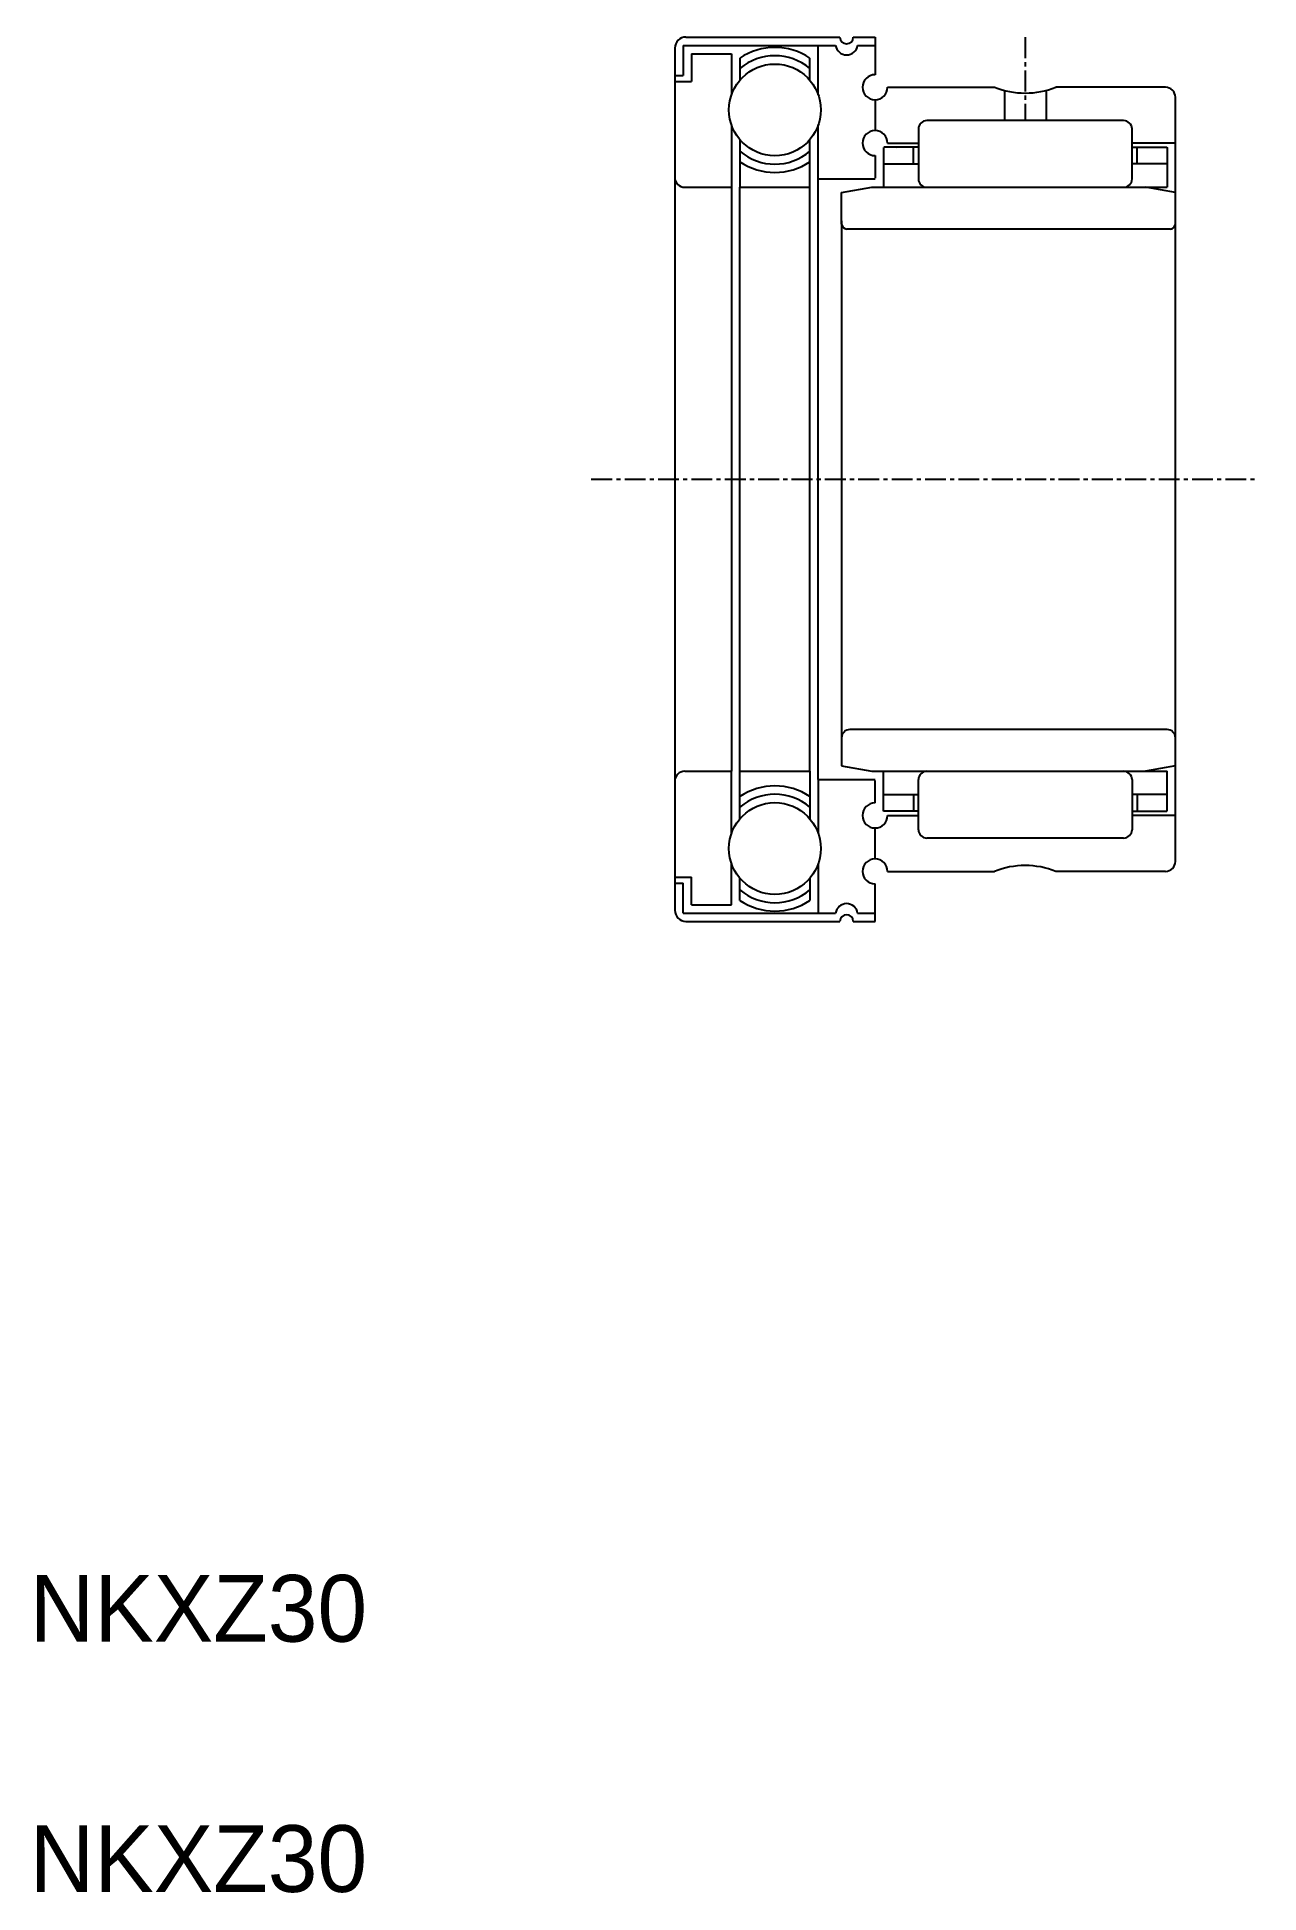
# Model space of a CAD drawing. Extents: x 186 to 259, y 73 to 185.
import ezdxf

# ---------------------------------------------------------------- set-up
doc = ezdxf.new("R2010")
doc.units = 0
doc.linetypes.add('CENTER', pattern=[2, 1.25, -0.25, 0.25, -0.25])
doc.layers.get('0').update_dxf_attribs({"linetype": 'CONTINUOUS'})
doc.layers.add('CENTER', color=1, linetype='CENTER')

msp = doc.modelspace()

# ---------------------------------------------------------------- linework, layer by layer
at = {"color": 7, "linetype": 'CONTINUOUS'}
for p, q in [((224.73, 184.64), (233.96, 184.64)), ((234.76, 184.64), (236.06, 184.64)), ((236.06, 184.64), (236.06, 182.39)), ((224.06, 183.98), (224.06, 132.31)), ((224.56, 184.14), (233.7, 184.14)), ((224.56, 184.14), (224.56, 182.35)), ((225.06, 183.64), (227.46, 183.64)), ((225.06, 183.64), (225.06, 181.99)), ((227.46, 183.64), (227.46, 181.18)), ((232.66, 181.18), (232.66, 184.14)), ((235.02, 184.14), (236.06, 184.14)), ((227.96, 183.39), (227.96, 182.06)), ((232.16, 182.06), (232.16, 183.39)), ((224.06, 182.35), (224.56, 182.35)), ((224.06, 181.99), (225.06, 181.99)), ((236.81, 181.64), (243.22, 181.64)), ((243.81, 181.45), (243.81, 179.64)), ((246.31, 181.45), (246.31, 179.64)), ((253.46, 181.64), (246.9, 181.64)), ((236.06, 180.89), (236.06, 179.04)), ((254.06, 173.44), (254.06, 181.04)), ((227.46, 179.38), (227.46, 140.64)), ((232.66, 140.14), (232.66, 179.38)), ((238.66, 179.14), (238.66, 176.14)), ((250.96, 179.64), (239.16, 179.64)), ((251.46, 176.14), (251.46, 179.14)), ((227.96, 178.5), (227.96, 175.64)), ((232.16, 140.64), (232.16, 178.5)), ((236.56, 178.02), (236.56, 175.64)), ((238.66, 178.04), (236.58, 178.04)), ((236.81, 178.29), (238.66, 178.29)), ((237.34, 178.04), (237.36, 178.02)), ((238.36, 177.04), (238.36, 178.02)), ((254.06, 178.29), (251.46, 178.29)), ((251.46, 178.04), (253.54, 178.04)), ((251.76, 178.02), (251.78, 178.04)), ((251.76, 177.04), (251.76, 178.02)), ((251.98, 178.04), (251.98, 178.04)), ((252.5, 178.04), (252.5, 178.04)), ((253.54, 178.04), (253.56, 178.02)), ((253.56, 178.02), (253.56, 175.64)), ((236.06, 177.54), (236.06, 176.19)), ((236.58, 177.04), (238.66, 177.04)), ((253.54, 177.04), (251.46, 177.04)), ((253.56, 177.06), (253.54, 177.04)), ((232.66, 176.14), (236.06, 176.14)), ((224.66, 175.64), (227.46, 175.64)), ((227.18, 175.64), (227.46, 175.64)), ((227.96, 137.78), (227.96, 175.64)), ((227.96, 175.64), (232.16, 175.64)), ((234.06, 175.33), (235.86, 175.64)), ((234.06, 173.44), (234.06, 175.33)), ((235.86, 175.64), (244.06, 175.64)), ((237.16, 175.64), (253.56, 175.64)), ((254.06, 175.33), (252.26, 175.64)), ((234.06, 173.64), (234.06, 142.64)), ((253.76, 173.14), (234.36, 173.14)), ((254.06, 135.24), (254.06, 173.44)), ((234.06, 142.64), (234.06, 140.96)), ((253.56, 143.14), (234.56, 143.14)), ((224.66, 140.64), (227.46, 140.64)), ((227.46, 136.91), (227.46, 140.64)), ((227.96, 140.64), (232.16, 140.64)), ((232.16, 140.64), (232.16, 137.78)), ((234.06, 140.96), (235.86, 140.64)), ((235.86, 140.64), (244.06, 140.64)), ((236.56, 138.24), (236.56, 140.64)), ((237.16, 140.64), (253.56, 140.64)), ((254.06, 140.96), (252.26, 140.64)), ((253.56, 138.26), (253.56, 140.64)), ((232.66, 140.14), (236.06, 140.14)), ((232.66, 140.14), (232.66, 136.91)), ((236.06, 138.74), (236.06, 140.09)), ((236.58, 139.24), (238.66, 139.24)), ((238.36, 139.24), (238.36, 138.26)), ((238.66, 137.14), (238.66, 140.14)), ((251.46, 140.14), (251.46, 137.14)), ((253.54, 139.24), (251.46, 139.24)), ((251.76, 139.24), (251.76, 138.26)), ((253.56, 139.22), (253.54, 139.24)), ((238.66, 138.24), (236.56, 138.24)), ((236.81, 137.99), (238.66, 137.99)), ((251.46, 138.24), (253.54, 138.24)), ((254.06, 137.99), (251.46, 137.99)), ((251.76, 138.26), (251.78, 138.24)), ((253.54, 138.24), (253.56, 138.26)), ((236.06, 135.39), (236.06, 137.24)), ((250.96, 136.64), (239.16, 136.64)), ((227.46, 132.64), (227.46, 135.11)), ((232.66, 135.11), (232.66, 132.14)), ((236.81, 134.64), (243.22, 134.64)), ((253.46, 134.64), (246.9, 134.64)), ((224.06, 134.29), (225.06, 134.29)), ((224.06, 133.93), (224.56, 133.93)), ((224.56, 132.14), (224.56, 133.93)), ((225.06, 132.64), (225.06, 134.29)), ((227.96, 132.9), (227.96, 134.23)), ((232.16, 134.23), (232.16, 132.9)), ((236.06, 131.64), (236.06, 133.89)), ((225.06, 132.64), (227.46, 132.64)), ((224.56, 132.14), (233.7, 132.14)), ((224.73, 131.64), (233.96, 131.64)), ((234.76, 131.64), (236.06, 131.64)), ((235.02, 132.14), (236.06, 132.14))]:
    msp.add_line(p, q, dxfattribs=at)
for centre in [(230.06, 180.28), (230.06, 136.01)]:
    msp.add_circle(centre, 2.75, dxfattribs=at)
for centre, radius, start, end in [((224.73, 183.98), 0.667, 90, 180), ((234.36, 184.64), 0.4, 180, 360), ((230.06, 180.28), 3.75, 55.9797, 124.0203), ((230.06, 180.28), 3.25, 49.7922, 130.2078), ((234.36, 184.24), 0.667, 188.6269, 351.3731), ((236.06, 181.64), 0.75, 90, 0), ((245.06, 186.29), 5, 248.4342, 291.5658), ((253.46, 181.04), 0.6, 0, 90), ((239.16, 179.14), 0.5, 90, 180), ((250.96, 179.14), 0.5, 0, 89.9993), ((236.06, 178.29), 0.75, 0, 270), ((230.06, 180.28), 3.25, 229.7922, 310.2078), ((230.06, 180.28), 3.75, 235.9797, 304.0203), ((224.66, 176.24), 0.6, 180, 270), ((239.16, 176.14), 0.5, 179.9999, 269.9993), ((250.96, 176.14), 0.5, 270.0005, 0), ((234.36, 173.44), 0.3, 180, 270), ((253.76, 173.44), 0.3, 270, 0), ((234.56, 142.64), 0.5, 90.0002, 180.0001), ((253.56, 142.64), 0.5, 0, 90), ((224.66, 140.04), 0.6, 90, 180), ((239.16, 140.14), 0.5, 90.0007, 180.0001), ((250.96, 140.14), 0.5, 0, 89.9995), ((230.06, 136.01), 3.75, 55.9797, 124.0203), ((230.06, 136.01), 3.25, 49.7922, 130.2078), ((236.06, 137.99), 0.75, 90, 0), ((239.16, 137.14), 0.5, 180, 270), ((250.96, 137.14), 0.5, 270.0007, 0), ((236.06, 134.64), 0.75, 0, 270), ((245.06, 129.99), 5, 68.4342, 111.5658), ((253.46, 135.24), 0.6, 270, 0), ((230.06, 136.01), 3.25, 229.7922, 310.2078), ((230.06, 136.01), 3.75, 235.9797, 304.0203), ((234.36, 132.04), 0.667, 8.6269, 171.3731), ((224.73, 132.31), 0.667, 180, 270), ((234.36, 131.64), 0.4, 0, 180)]:
    msp.add_arc(centre, radius, start, end, dxfattribs=at)
at = {"layer": 'CENTER', "color": 1, "linetype": 'CENTER'}
for p, q in [((245.06, 184.64), (245.06, 179.64)), ((219.06, 158.14), (259.06, 158.14))]:
    msp.add_line(p, q, dxfattribs=at)

# ---------------------------------------------------------------- texts
at = {"color": 7, "linetype": 'CONTINUOUS'}
for p in [(185.41, 88.47), (185.41, 73.47)]:
    msp.add_text('NKXZ30', height=4, dxfattribs=at).set_placement(p)

doc.saveas('drawing.dxf')
